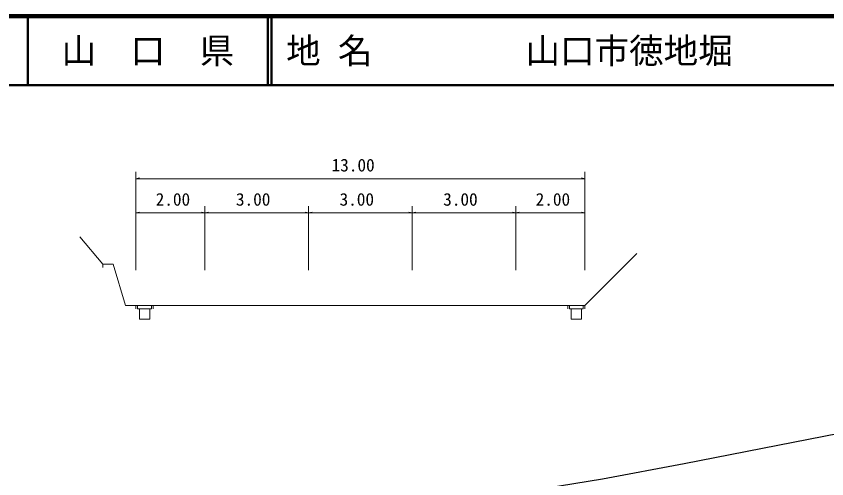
# Model space of a CAD drawing. Units: millimetres on the paper, enlarged 1000 times, with parts at other scales. Extents: x 40000 to 680000, y 20000 to 380000.
# Drawn here: x 331312 to 448639, y 313062 to 380000 of the extents above; entities that cross this region are included whole.
import ezdxf
from ezdxf.enums import TextEntityAlignment as Align

# ---------------------------------------------------------------- set-up
doc = ezdxf.new("R2010")
doc.units = ezdxf.units.MM
doc.header["$LTSCALE"] = 1000
for name, color, linetype, lineweight in [('M-BGD', 7, 'Continuous', 25), ('M-STR-STRC', 7, 'Continuous', 25), ('M-TTL', 2, 'Continuous', 140), ('M-TTL-LINE', 7, 'Continuous', 50)]:
    doc.layers.add(name, color=color, linetype=linetype, lineweight=lineweight)
doc.layers.add('M-TTL-TXT', color=7, linetype='Continuous')
doc.styles.add('ＭＳ ゴシック', font='')
doc.styles.get('ＭＳ ゴシック').set_extended_font_data('MS Gothic')

msp = doc.modelspace()

# ---------------------------------------------------------------- linework, layer by layer
at = {"layer": 'M-BGD', "lineweight": 13}
for p, q in [((348635, 343265), (348635, 357484)), ((413635, 343265), (413635, 357484)), ((348635, 356484), (349135, 356609)), ((348635, 356484), (413635, 356484)), ((413635, 356484), (413135, 356609)), ((358635, 343265), (358635, 352532)), ((358635, 343265), (358635, 352532)), ((358635, 343265), (358635, 352532)), ((373635, 343265), (373635, 352532)), ((388635, 343265), (388635, 352532)), ((388635, 343265), (388635, 352532)), ((403635, 343265), (403635, 352532)), ((403635, 343265), (403635, 352532)), ((413635, 343265), (413635, 352532)), ((348635, 351532), (349135, 351657)), ((348635, 351532), (358635, 351532)), ((358635, 351532), (358135, 351657)), ((358635, 351532), (359135, 351657)), ((358635, 351532), (373635, 351532)), ((373635, 351532), (373135, 351657)), ((373635, 351532), (374135, 351657)), ((373635, 351532), (388635, 351532)), ((388635, 351532), (388135, 351657)), ((388635, 351532), (389135, 351657)), ((388635, 351532), (403635, 351532)), ((403635, 351532), (403135, 351657)), ((403635, 351532), (404135, 351657)), ((403635, 351532), (413635, 351532)), ((413635, 351532), (413135, 351657)), ((343835, 344137), (340545, 348085)), ((413635, 338137), (421150, 345652)), ((345335, 344137), (343835, 344137)), ((343835, 344137), (343835, 343637)), ((347135, 338137), (345335, 344137)), ((348635, 338137), (347135, 338137)), ((348635, 338137), (358635, 338137)), ((348885, 338137), (348635, 338137)), ((348635, 338137), (348635, 337637)), ((348885, 337637), (348885, 338137)), ((350885, 338137), (348885, 338137)), ((351135, 338137), (350885, 338137)), ((350885, 338137), (350885, 337637)), ((351135, 338137), (351135, 337637)), ((358635, 338137), (373635, 338137)), ((373635, 338137), (388635, 338137)), ((388635, 338137), (403635, 338137)), ((403635, 338137), (413635, 338137)), ((405885, 338137), (403885, 338137)), ((406135, 338137), (405885, 338137)), ((411135, 338137), (411135, 337637)), ((411385, 337637), (411385, 338137)), ((413385, 338137), (413385, 337637)), ((413635, 338137), (413635, 337637)), ((349135, 337637), (348885, 337637)), ((349135, 336137), (349135, 337637)), ((349135, 337637), (350635, 337637)), ((350885, 337637), (350635, 337637)), ((350635, 337637), (350635, 336137)), ((411635, 337637), (411385, 337637)), ((411635, 336137), (411635, 337637)), ((411635, 337637), (413135, 337637)), ((413385, 337637), (413135, 337637)), ((413135, 337637), (413135, 336137)), ((350635, 336137), (349135, 336137)), ((413135, 336137), (411635, 336137))]:
    msp.add_line(p, q, dxfattribs=at)
at = {"layer": 'M-STR-STRC'}
msp.add_lwpolyline([(542624, 337647), (428016, 315228), (416163, 313027), (403717, 310995), (395758, 309810), (386784, 308624), (377301, 307524), (368496, 306677), (357997, 305830), (349107, 305238), (327094, 304476), (310076, 304476), (302286, 304645), (291534, 305068), (282559, 305576), (262916, 307185)], dxfattribs=at)
at = {"layer": 'M-TTL'}
msp.add_line((680000, 380000), (40000, 380000), dxfattribs=at)
at = {"layer": 'M-TTL-LINE'}
for p, q in [((333000, 380000), (333000, 370000)), ((367750, 380000), (367750, 370000)), ((368250, 380000), (368250, 370000)), ((40000, 370000), (680000, 370000))]:
    msp.add_line(p, q, dxfattribs=at)

# ---------------------------------------------------------------- texts
at = {"layer": 'M-BGD', "style": 'ＭＳ ゴシック'}
for s, p in [('13.00', (380079, 356984)), ('2.00', (353995, 352032)), ('3.00', (365610, 352032)), ('3.00', (380610, 352032)), ('3.00', (395610, 352032)), ('2.00', (408995, 352032))]:
    msp.add_text(s, height=1833, dxfattribs=at).set_placement(p, align=Align.BOTTOM_CENTER)
at = {"layer": 'M-TTL-TXT', "style": 'ＭＳ ゴシック'}
msp.add_text('山\u3000口\u3000県', height=3666, dxfattribs=at).set_placement((350375, 375000), align=Align.MIDDLE_CENTER)
for s, p in [('地 名', (370380, 375000)), ('山口市徳地堀', (405024, 375000))]:
    msp.add_text(s, height=3666, dxfattribs=at).set_placement(p, align=Align.MIDDLE_LEFT)

doc.saveas('drawing.dxf')
